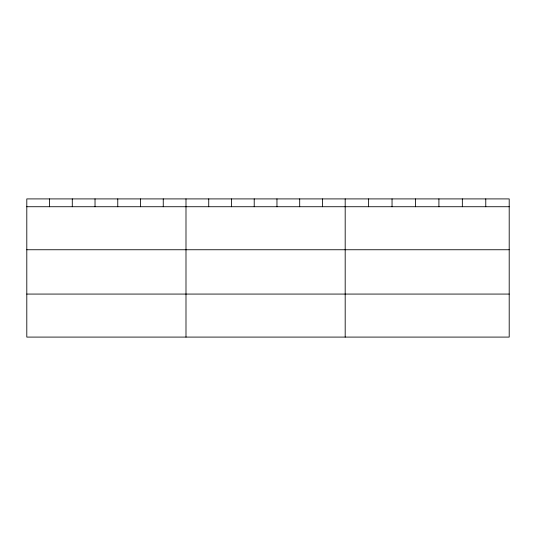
<?xml version="1.0" encoding="UTF-8"?>
<svg xmlns="http://www.w3.org/2000/svg" width="536" height="536" viewBox="0 0 536 536"><rect width="100%" height="100%" fill="white"/><g stroke="black" fill="none" stroke-linecap="round" stroke-linejoin="round"><path stroke-width="0.8" d="M509.2 249.749L509.2 198.91L26.8 198.91L26.8 337.09L509.2 337.09L509.2 249.749L26.8 249.749M26.8 206.729L509.2 206.729M26.8 294.07L509.2 294.07M485.77 198.91L485.77 206.729M462.34 198.91L462.34 206.729M438.91 198.91L438.91 206.729M415.474 198.91L415.474 206.729M392.044 198.91L392.044 206.729M368.614 198.91L368.614 206.729M345.184 198.91L345.184 337.09M322.444 198.91L322.444 206.729M299.698 198.91L299.698 206.729M276.958 198.91L276.958 206.729M254.218 198.91L254.218 206.729M231.478 198.91L231.478 206.729M208.732 198.91L208.732 206.729M185.992 198.91L185.992 337.09M163.252 198.91L163.252 206.729M140.506 198.91L140.506 206.729M117.766 198.91L117.766 206.729M95.026 198.91L95.026 206.729M72.286 198.91L72.286 206.729M49.54 198.91L49.54 206.729"/></g></svg>
